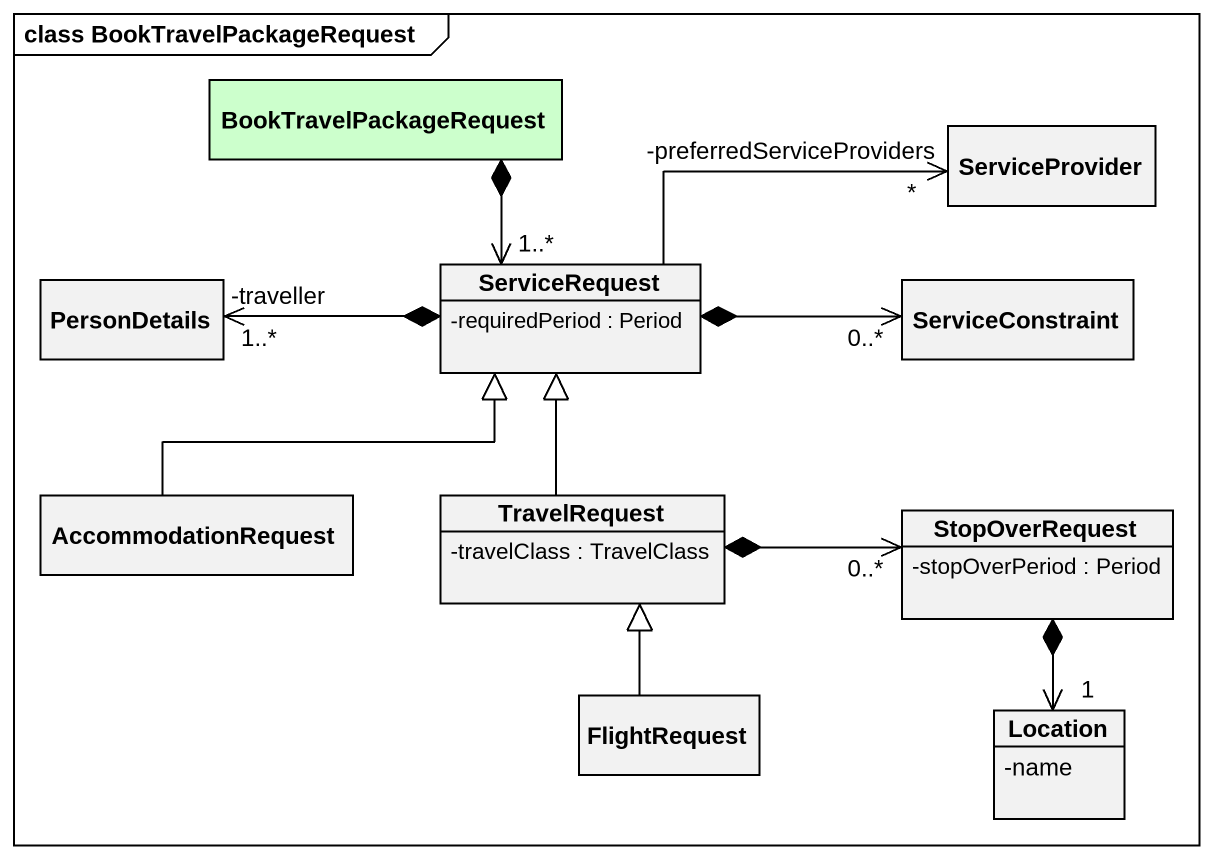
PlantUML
@startuml
mainframe class BookTravelPackageRequest
hide circle
hide empty members
skinparam classAttributeIconSize 0
class BookTravelPackageRequest #CCFFCC
class ServiceProvider
class PersonDetails
class ServiceRequest {
  -requiredPeriod : Period
}
class ServiceConstraint
class AccommodationRequest
class TravelRequest {
  -travelClass : TravelClass
}
class StopOverRequest {
  -stopOverPeriod : Period
}
class FlightRequest
class Location {
  -name
}
BookTravelPackageRequest *--> "1..*" ServiceRequest
ServiceRequest -right-> "*\n-preferredServiceProviders" ServiceProvider
ServiceRequest *-left-> "1..*\n-traveller" PersonDetails
ServiceRequest *-right-> "0..*" ServiceConstraint
AccommodationRequest -right-|> ServiceRequest
TravelRequest -up-|> ServiceRequest
TravelRequest *-right-> "0..*" StopOverRequest
StopOverRequest *--> "1" Location
FlightRequest -up-|> TravelRequest
@enduml
